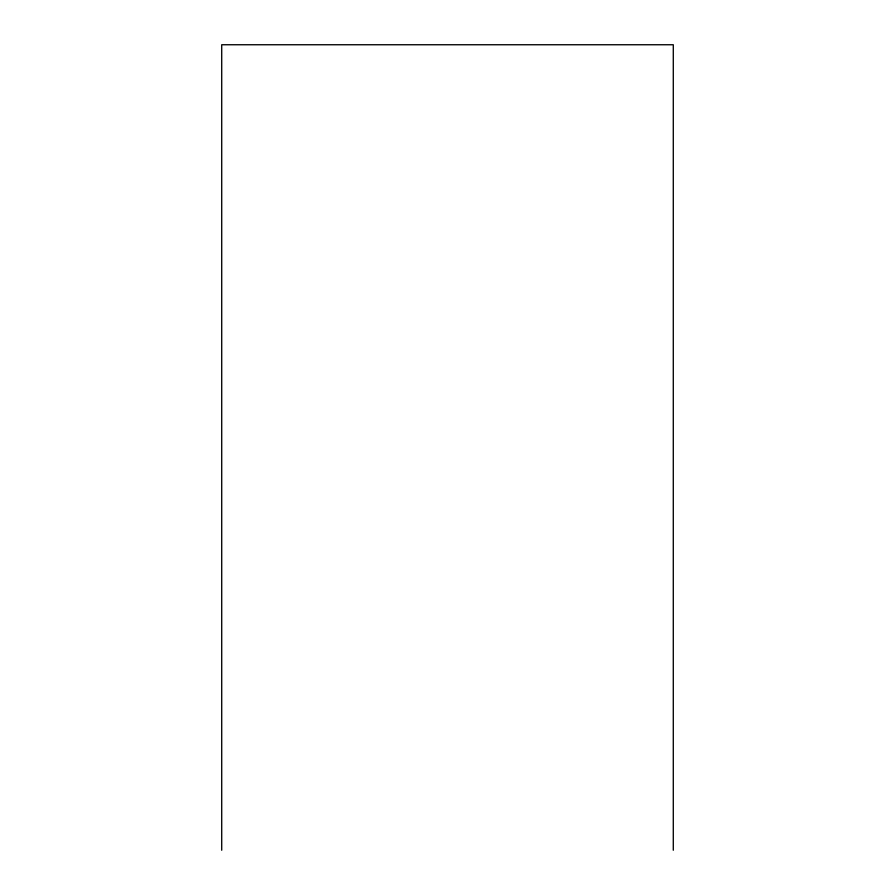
<?xml version="1.0" encoding="UTF-8"?>
<svg xmlns="http://www.w3.org/2000/svg" width="895" height="895" viewBox="0 0 895 895"><rect width="100%" height="100%" fill="white"/><g stroke="black" fill="none" stroke-linecap="round" stroke-linejoin="round"><path stroke-width="1.34" d="M673.286 850.25L673.286 44.75L221.714 44.75L221.714 850.25"/></g></svg>
